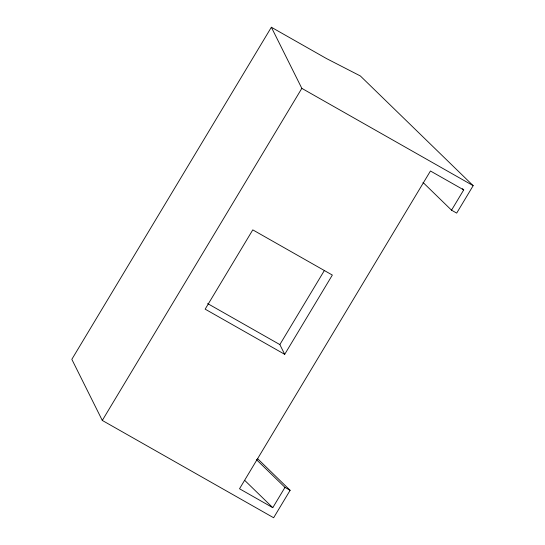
<?xml version="1.0" encoding="UTF-8"?>
<svg xmlns="http://www.w3.org/2000/svg" width="545" height="545" viewBox="0 0 545 545"><rect width="100%" height="100%" fill="white"/><g stroke="black" fill="none" stroke-linecap="round" stroke-linejoin="round"><path stroke-width="0.82" d="M423.009 182.439L451.532 210.179L456.683 213.102L473.169 185.668L360.347 75.953L326.475 58.553L271.362 27.25L71.831 359.332L102.296 420.44L273.638 517.75L290.124 490.316L257.349 458.44M102.296 420.44L301.828 88.358L271.362 27.25M284.708 354.332L205.152 309.151L252.785 229.874L332.341 275.062L284.708 354.332L279.851 344.59L324.425 270.409M451.532 210.179L463.72 189.898L430.448 171.001L239.521 488.77L272.786 507.668L284.974 487.387L256.45 459.646M301.828 88.358L473.169 185.668M207.659 303.585L279.851 344.59M284.974 487.387L290.124 490.316M462.501 188.713L463.72 189.898M244.739 480.39L272.786 507.668"/></g></svg>
